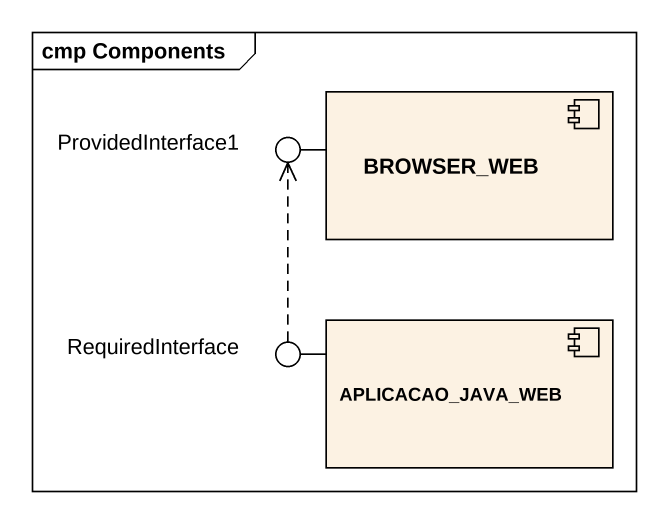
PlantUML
@startuml
mainframe cmp Components
() ProvidedInterface1
component BROWSER_WEB
() RequiredInterface
component APLICACAO_JAVA_WEB
BROWSER_WEB -left- ProvidedInterface1
APLICACAO_JAVA_WEB -left- RequiredInterface
RequiredInterface .up.> ProvidedInterface1
@enduml
